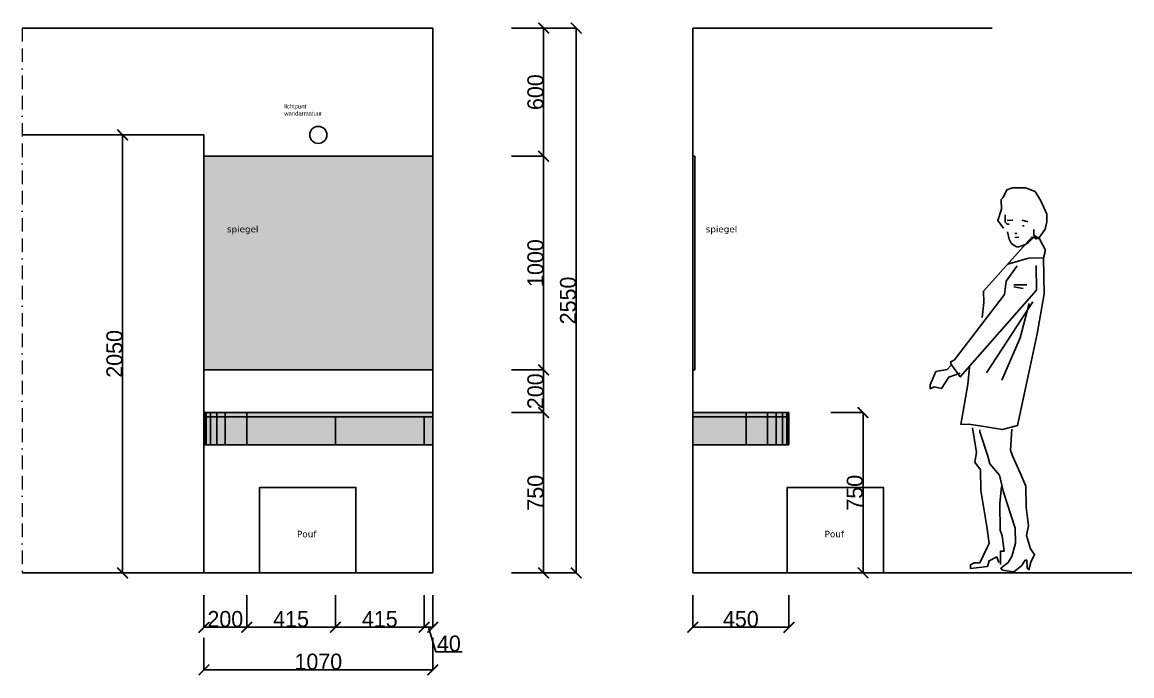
# Model space of a CAD drawing. Header units: millimetres. Extents: x -153917 to -31303, y -39726 to 31262.
# Drawn here: x -93567 to -88378, y -21203 to -18144 of the extents above; entities that cross this region are included whole.
import ezdxf

# ---------------------------------------------------------------- set-up
doc = ezdxf.new("R2010")
doc.units = ezdxf.units.MM
doc.header["$LTSCALE"] = 5
doc.linetypes.add('A', pattern=[0])
doc.linetypes.add('BORDER', pattern=[44.45, 12.7, -6.35, 12.7, -6.35, 0, -6.35])
for name, color, linetype in [('Bemating', 1, 'Continuous'), ('Meubel', 8, 'Continuous'), ('muren', 7, 'Continuous'), ('spiegel', 141, 'Continuous'), ('Tekst', 7, 'Continuous'), ('Verlichting', 1, 'Continuous')]:
    doc.layers.add(name, color=color, linetype=linetype)
doc.layers.add('H-HELP', color=6, linetype='Continuous', lineweight=5, plot=False)
doc.layers.add('parket', color=7, linetype='Continuous', true_color=0xe6d6b7)
doc.styles.add('Geneva', font='')
doc.styles.get('Geneva').set_extended_font_data('Geneva')
doc.dimstyles.new('ISO-25', dxfattribs={"dimtxt": 100, "dimasz": 25, "dimexe": 1.25, "dimexo": 0.625, "dimtad": 1, "dimtxsty": 'Standard', "dimblk": 'ARCHTICK', "dimcen": 2.5, "dimse1": 1, "dimse2": 1, "dimadec": 0, "dimazin": 0, "dimtfac": 1, "dimtmove": 0, "dimatfit": 3, "dimfxl": 1, "dimarcsym": 0})

# ---------------------------------------------------------------- blocks, each defined once
blk = doc.blocks.new('S_PWOMAN')
at = {"linetype": 'A'}
for points in [[(-48.8, 1609.2), (-75.7, 1644.4), (-58.9, 1698), (-59.5, 1742.5), (-50.8, 1751.5), (-33.6, 1787.3), (-7.3, 1796.6), (19.2, 1797), (54.5, 1797.5), (98.8, 1780.3), (125.9, 1736.3), (153.2, 1674.4), (153.7, 1638.8), (145.4, 1603.1), (119.4, 1567.1), (101.9, 1558), (92.9, 1575.6), (92.6, 1593.4), (92.5, 1602.3)], [(-40.8, 1671.6), (-40.3, 1636), (-31.4, 1627.2), (-22.6, 1627.4)], [(-31.6, 1645), (-5.2, 1645.4)], [(38.9, 1646), (65.5, 1637.5)], [(39.3, 1619.4), (48.1, 1619.5)], [(119.6, 1558.2), (84.1, 1566.6), (-141.7, 1314.3), (-141, 1260.9), (-148.9, 1189.7)], [(-30.9, 1591.7), (-21.6, 1556.2), (-12.5, 1538.5), (-3.6, 1529.8), (14.2, 1521.1), (23, 1521.3), (49.4, 1530.5), (66.9, 1539.7), (84.3, 1557.7), (93, 1566.7)], [(92.9, 1575.6), (119.6, 1558.2), (146.8, 1505.2), (138.4, 1469.5), (67.9, 1468.5), (-28.8, 1440.5)], [(4.5, 1583.3), (13.3, 1583.4)], [(4.7, 1565.5), (22.4, 1565.7)], [(-207.4, 957.6), (-215.1, 877.4), (-247.8, 690.2), (-212.5, 690.7), (-159.4, 682.5), (-53.4, 666.3), (17, 685), (66.7, 917), (108.1, 1113.3), (140.8, 1300.6), (138.4, 1469.5)], [(103.6, 1433.5), (105.2, 1317.8), (-250.9, 912.5), (-295.8, 974.1), (-295.9, 983), (-278.4, 992.1), (-44.5, 1297.9), (-36.5, 1360.3), (15.4, 1432.2)], [(-1, 1343), (60.8, 1343.9)], [(-0.9, 1334.1), (43.4, 1325.9)], [(88.3, 1264.2), (-127.6, 932)], [(70.8, 1255.1), (28.9, 1094.4), (-56.6, 897.5)], [(-295.7, 965.2), (-313.1, 947.2), (-365.9, 937.5), (-391.5, 874.9), (-391.2, 857.1), (-373.7, 866.3), (-338.3, 857.9), (-303.8, 911.7), (-251.1, 930.3)], [(-194.6, 673.1), (-175.4, 557.8), (-183.6, 513.2), (-156.6, 478), (-155.2, 380.2), (-126.4, 211.6), (-116.5, 131.7), (-125.1, 113.8), (-159.4, 42.2), (-185.8, 41.8), (-203.4, 32.7), (-203.1, 14.9), (-123.9, 24.9), (-115.4, 51.7), (-80.4, 70), (-71.2, 43.5)], [(-9.2, 666.9), (-16.7, 568.9), (-7.5, 542.4), (28.9, 462.9), (56.2, 401), (57.6, 303.2), (67.6, 214.4), (59.4, 169.8), (77.9, 107.8), (95.9, 81.4), (78.8, 45.6), (70.4, 9.9), (61.5, 18.7), (61, 54.2), (52.2, 54.1), (34.9, 27.2), (0, 0), (-53, 8.2), (-62, 16.9), (-27.1, 44.1), (-9.8, 71), (7, 133.5), (6, 204.6), (-49.3, 372.8), (-68, 452.6), (-112.9, 505.3), (-122.2, 540.8), (-159.1, 655.9), (-159.2, 664.8)], [(-62.2, 34.7), (-63.1, 96.9), (-45.4, 97.2), (-55.3, 168.2), (-64.4, 194.7), (-66.2, 319.2), (-58.5, 399.4)]]:
    blk.add_lwpolyline(points, dxfattribs=at)
blk = doc.blocks.new('_ArchTick')
at = {"color": 0, "linetype": 'ByBlock', "const_width": 0.15}
blk.add_lwpolyline([(-0.5, -0.5), (0.5, 0.5)], dxfattribs=at)
blk = doc.blocks.new('*D1063')
at = {"layer": 'Bemating', "color": 0, "lineweight": -2, "transparency": 16777216}
for p, q in [((-91125.8, -18171.3), (-90974.6, -18171.3)), ((-90975.8, -18171.3), (-90975.8, -20721.3)), ((-91125.8, -20721.3), (-90974.6, -20721.3))]:
    blk.add_line(p, q, dxfattribs=at)
at = {"layer": 'Defpoints', "color": 0, "transparency": 16777216}
for p in [(-91647.2, -18171.3), (-91647.2, -20721.3), (-90975.8, -20721.3)]:
    blk.add_point(p, dxfattribs=at)
at = {"layer": 'Bemating', "color": 0, "lineweight": -2, "transparency": 16777216, "xscale": 50, "yscale": 50, "zscale": 50}
for p, rotation in [((-90975.8, -18171.3), 90), ((-90975.8, -20721.3), 270)]:
    blk.add_blockref('_ArchTick', p, dxfattribs=dict(at, rotation=rotation))
at = {"layer": 'Bemating', "color": 0, "transparency": 16777216, "insert": (-91013.9, -19446.3), "char_height": 75, "attachment_point": 5, "rotation": 90, "style": 'Geneva'}
blk.add_mtext('2550', dxfattribs=at)
blk = doc.blocks.new('*D1064')
at = {"layer": 'Bemating', "color": 0, "lineweight": -2, "transparency": 16777216}
for p, q in [((-91278.4, -19971.3), (-91127.2, -19971.3)), ((-91128.4, -19971.3), (-91128.4, -20721.3)), ((-91278.4, -20721.3), (-91127.2, -20721.3))]:
    blk.add_line(p, q, dxfattribs=at)
at = {"layer": 'Defpoints', "color": 0, "transparency": 16777216}
for p in [(-91647.2, -19971.3), (-91647.2, -20721.3), (-91128.4, -20721.3)]:
    blk.add_point(p, dxfattribs=at)
at = {"layer": 'Bemating', "color": 0, "lineweight": -2, "transparency": 16777216, "xscale": 50, "yscale": 50, "zscale": 50}
for p, rotation in [((-91128.4, -19971.3), 90), ((-91128.4, -20721.3), 270)]:
    blk.add_blockref('_ArchTick', p, dxfattribs=dict(at, rotation=rotation))
at = {"layer": 'Bemating', "color": 0, "transparency": 16777216, "insert": (-91166.5, -20346.3), "char_height": 75, "attachment_point": 5, "rotation": 90, "style": 'Geneva'}
blk.add_mtext('750', dxfattribs=at)
blk = doc.blocks.new('*D1065')
at = {"layer": 'Bemating', "color": 0, "lineweight": -2, "transparency": 16777216}
for p, q in [((-91278.4, -19771.3), (-91127.2, -19771.3)), ((-91128.4, -19971.3), (-91128.4, -19771.3)), ((-91278.4, -19971.3), (-91127.2, -19971.3))]:
    blk.add_line(p, q, dxfattribs=at)
at = {"layer": 'Defpoints', "color": 0, "transparency": 16777216}
for p in [(-91647.2, -19771.3), (-91128.4, -19771.3), (-91647.2, -19971.3)]:
    blk.add_point(p, dxfattribs=at)
at = {"layer": 'Bemating', "color": 0, "lineweight": -2, "transparency": 16777216, "xscale": 50, "yscale": 50, "zscale": 50}
for p, rotation in [((-91128.4, -19771.3), 90), ((-91128.4, -19971.3), 270)]:
    blk.add_blockref('_ArchTick', p, dxfattribs=dict(at, rotation=rotation))
at = {"layer": 'Bemating', "color": 0, "transparency": 16777216, "insert": (-91166.5, -19871.3), "char_height": 75, "attachment_point": 5, "rotation": 90, "style": 'Geneva'}
blk.add_mtext('200', dxfattribs=at)
blk = doc.blocks.new('*D1066')
at = {"layer": 'Bemating', "color": 0, "lineweight": -2, "transparency": 16777216}
for p, q in [((-91278.4, -18771.3), (-91127.2, -18771.3)), ((-91128.4, -19771.3), (-91128.4, -18771.3)), ((-91278.4, -19771.3), (-91127.2, -19771.3))]:
    blk.add_line(p, q, dxfattribs=at)
at = {"layer": 'Defpoints', "color": 0, "transparency": 16777216}
for p in [(-91647.2, -18771.3), (-91128.4, -18771.3), (-91647.2, -19771.3)]:
    blk.add_point(p, dxfattribs=at)
at = {"layer": 'Bemating', "color": 0, "lineweight": -2, "transparency": 16777216, "xscale": 50, "yscale": 50, "zscale": 50}
for p, rotation in [((-91128.4, -18771.3), 90), ((-91128.4, -19771.3), 270)]:
    blk.add_blockref('_ArchTick', p, dxfattribs=dict(at, rotation=rotation))
at = {"layer": 'Bemating', "color": 0, "transparency": 16777216, "insert": (-91166.5, -19271.3), "char_height": 75, "attachment_point": 5, "rotation": 90, "style": 'Geneva'}
blk.add_mtext('1000', dxfattribs=at)
blk = doc.blocks.new('*D1067')
at = {"layer": 'Bemating', "color": 0, "lineweight": -2, "transparency": 16777216}
for p, q in [((-91278.4, -18171.3), (-91127.2, -18171.3)), ((-91128.4, -18771.3), (-91128.4, -18171.3)), ((-91278.4, -18771.3), (-91127.2, -18771.3))]:
    blk.add_line(p, q, dxfattribs=at)
at = {"layer": 'Defpoints', "color": 0, "transparency": 16777216}
for p in [(-91647.2, -18171.3), (-91128.4, -18171.3), (-91647.2, -18771.3)]:
    blk.add_point(p, dxfattribs=at)
at = {"layer": 'Bemating', "color": 0, "lineweight": -2, "transparency": 16777216, "xscale": 50, "yscale": 50, "zscale": 50}
for p, rotation in [((-91128.4, -18171.3), 90), ((-91128.4, -18771.3), 270)]:
    blk.add_blockref('_ArchTick', p, dxfattribs=dict(at, rotation=rotation))
at = {"layer": 'Bemating', "color": 0, "transparency": 16777216, "insert": (-91166.5, -18471.3), "char_height": 75, "attachment_point": 5, "rotation": 90, "style": 'Geneva'}
blk.add_mtext('600', dxfattribs=at)
blk = doc.blocks.new('*D1068')
at = {"layer": 'Bemating', "color": 0, "lineweight": -2, "transparency": 16777216}
for p, q in [((-92947.4, -18671.3), (-93098.6, -18671.3)), ((-93097.4, -18671.3), (-93097.4, -20721.3)), ((-92947.4, -20721.3), (-93098.6, -20721.3))]:
    blk.add_line(p, q, dxfattribs=at)
at = {"layer": 'Defpoints', "color": 0, "transparency": 16777216}
for p in [(-92717.2, -18671.3), (-93097.4, -20721.3), (-92717.2, -20721.3)]:
    blk.add_point(p, dxfattribs=at)
at = {"layer": 'Bemating', "color": 0, "lineweight": -2, "transparency": 16777216, "xscale": 50, "yscale": 50, "zscale": 50}
for p, rotation in [((-93097.4, -18671.3), 90), ((-93097.4, -20721.3), 270)]:
    blk.add_blockref('_ArchTick', p, dxfattribs=dict(at, rotation=rotation))
at = {"layer": 'Bemating', "color": 0, "transparency": 16777216, "insert": (-93135.5, -19696.3), "char_height": 75, "attachment_point": 5, "rotation": 90, "style": 'Geneva'}
blk.add_mtext('2050', dxfattribs=at)
blk = doc.blocks.new('*D1069')
at = {"layer": 'Bemating', "color": 0, "lineweight": -2, "transparency": 16777216}
for p, q in [((-92517.2, -20826.1), (-92517.2, -20977.3)), ((-92102.2, -20826.1), (-92102.2, -20977.3)), ((-92517.2, -20976.1), (-92102.2, -20976.1))]:
    blk.add_line(p, q, dxfattribs=at)
at = {"layer": 'Defpoints', "color": 0, "transparency": 16777216}
for p in [(-92517.2, -20601.9), (-92102.2, -20601.9), (-92102.2, -20976.1)]:
    blk.add_point(p, dxfattribs=at)
at = {"layer": 'Bemating', "color": 0, "lineweight": -2, "transparency": 16777216, "xscale": 50, "yscale": 50, "zscale": 50, "rotation": 180}
blk.add_blockref('_ArchTick', (-92517.2, -20976.1), dxfattribs=at)
at = {"layer": 'Bemating', "color": 0, "lineweight": -2, "transparency": 16777216, "xscale": 50, "yscale": 50, "zscale": 50}
blk.add_blockref('_ArchTick', (-92102.2, -20976.1), dxfattribs=at)
at = {"layer": 'Bemating', "color": 0, "transparency": 16777216, "insert": (-92309.7, -20937.9), "char_height": 75, "attachment_point": 5, "style": 'Geneva'}
blk.add_mtext('415', dxfattribs=at)
blk = doc.blocks.new('*D1070')
at = {"layer": 'Bemating', "color": 0, "lineweight": -2, "transparency": 16777216}
for p, q in [((-92102.2, -20826.1), (-92102.2, -20977.3)), ((-91687.2, -20826.1), (-91687.2, -20977.3)), ((-92102.2, -20976.1), (-91687.2, -20976.1))]:
    blk.add_line(p, q, dxfattribs=at)
at = {"layer": 'Defpoints', "color": 0, "transparency": 16777216}
for p in [(-92102.2, -20601.9), (-91687.2, -20601.9), (-91687.2, -20976.1)]:
    blk.add_point(p, dxfattribs=at)
at = {"layer": 'Bemating', "color": 0, "lineweight": -2, "transparency": 16777216, "xscale": 50, "yscale": 50, "zscale": 50, "rotation": 180}
blk.add_blockref('_ArchTick', (-92102.2, -20976.1), dxfattribs=at)
at = {"layer": 'Bemating', "color": 0, "lineweight": -2, "transparency": 16777216, "xscale": 50, "yscale": 50, "zscale": 50}
blk.add_blockref('_ArchTick', (-91687.2, -20976.1), dxfattribs=at)
at = {"layer": 'Bemating', "color": 0, "transparency": 16777216, "insert": (-91894.7, -20937.9), "char_height": 75, "attachment_point": 5, "style": 'Geneva'}
blk.add_mtext('415', dxfattribs=at)
blk = doc.blocks.new('*D1071')
at = {"layer": 'Bemating', "color": 0, "lineweight": -2, "transparency": 16777216}
for p, q in [((-91687.2, -20826.1), (-91687.2, -20977.3)), ((-91647.2, -20826.1), (-91647.2, -20977.3)), ((-91687.2, -20976.1), (-91647.2, -20976.1)), ((-91667.2, -20976.1), (-91632.8, -21090.8)), ((-91632.8, -21090.8), (-91510.1, -21090.8))]:
    blk.add_line(p, q, dxfattribs=at)
at = {"layer": 'Defpoints', "color": 0, "transparency": 16777216}
for p in [(-91687.2, -20601.9), (-91647.2, -20601.9), (-91647.2, -20976.1)]:
    blk.add_point(p, dxfattribs=at)
at = {"layer": 'Bemating', "color": 0, "lineweight": -2, "transparency": 16777216, "xscale": 50, "yscale": 50, "zscale": 50, "rotation": 180}
blk.add_blockref('_ArchTick', (-91687.2, -20976.1), dxfattribs=at)
at = {"layer": 'Bemating', "color": 0, "lineweight": -2, "transparency": 16777216, "xscale": 50, "yscale": 50, "zscale": 50}
blk.add_blockref('_ArchTick', (-91647.2, -20976.1), dxfattribs=at)
at = {"layer": 'Bemating', "color": 0, "transparency": 16777216, "insert": (-91571.5, -21052.6), "char_height": 75, "attachment_point": 5, "style": 'Geneva'}
blk.add_mtext('40', dxfattribs=at)
blk = doc.blocks.new('*D1072')
at = {"layer": 'Bemating', "color": 0, "lineweight": -2, "transparency": 16777216}
for p, q in [((-92717.2, -20826.1), (-92717.2, -20977.3)), ((-92517.2, -20826.1), (-92517.2, -20977.3)), ((-92517.2, -20976.1), (-92717.2, -20976.1))]:
    blk.add_line(p, q, dxfattribs=at)
at = {"layer": 'Defpoints', "color": 0, "transparency": 16777216}
for p in [(-92717.2, -20401.9), (-92517.2, -20601.9), (-92717.2, -20976.1)]:
    blk.add_point(p, dxfattribs=at)
at = {"layer": 'Bemating', "color": 0, "lineweight": -2, "transparency": 16777216, "xscale": 50, "yscale": 50, "zscale": 50, "rotation": 180}
blk.add_blockref('_ArchTick', (-92717.2, -20976.1), dxfattribs=at)
at = {"layer": 'Bemating', "color": 0, "lineweight": -2, "transparency": 16777216, "xscale": 50, "yscale": 50, "zscale": 50}
blk.add_blockref('_ArchTick', (-92517.2, -20976.1), dxfattribs=at)
at = {"layer": 'Bemating', "color": 0, "transparency": 16777216, "insert": (-92617.2, -20937.9), "char_height": 75, "attachment_point": 5, "style": 'Geneva'}
blk.add_mtext('200', dxfattribs=at)
blk = doc.blocks.new('*D1073')
at = {"layer": 'Bemating', "color": 0, "lineweight": -2, "transparency": 16777216}
for p, q in [((-92717.2, -21025.6), (-92717.2, -21176.9)), ((-91647.2, -21025.6), (-91647.2, -21176.9)), ((-92717.2, -21175.6), (-91647.2, -21175.6))]:
    blk.add_line(p, q, dxfattribs=at)
at = {"layer": 'Defpoints', "color": 0, "transparency": 16777216}
for p in [(-91647.2, -20151.9), (-92717.2, -20401.9), (-91647.2, -21175.6)]:
    blk.add_point(p, dxfattribs=at)
at = {"layer": 'Bemating', "color": 0, "lineweight": -2, "transparency": 16777216, "xscale": 50, "yscale": 50, "zscale": 50, "rotation": 180}
blk.add_blockref('_ArchTick', (-92717.2, -21175.6), dxfattribs=at)
at = {"layer": 'Bemating', "color": 0, "lineweight": -2, "transparency": 16777216, "xscale": 50, "yscale": 50, "zscale": 50}
blk.add_blockref('_ArchTick', (-91647.2, -21175.6), dxfattribs=at)
at = {"layer": 'Bemating', "color": 0, "transparency": 16777216, "insert": (-92182.2, -21137.5), "char_height": 75, "attachment_point": 5, "style": 'Geneva'}
blk.add_mtext('1070', dxfattribs=at)
blk = doc.blocks.new('*D1074')
at = {"layer": 'Bemating', "color": 0, "lineweight": -2, "transparency": 16777216}
for p, q in [((-90431.1, -20826.1), (-90431.1, -20977.3)), ((-89981.1, -20826.1), (-89981.1, -20977.3)), ((-90431.1, -20976.1), (-89981.1, -20976.1))]:
    blk.add_line(p, q, dxfattribs=at)
at = {"layer": 'Defpoints', "color": 0, "transparency": 16777216}
for p in [(-90431.1, -20121.3), (-89981.1, -20121.3), (-89981.1, -20976.1)]:
    blk.add_point(p, dxfattribs=at)
at = {"layer": 'Bemating', "color": 0, "lineweight": -2, "transparency": 16777216, "xscale": 50, "yscale": 50, "zscale": 50, "rotation": 180}
blk.add_blockref('_ArchTick', (-90431.1, -20976.1), dxfattribs=at)
at = {"layer": 'Bemating', "color": 0, "lineweight": -2, "transparency": 16777216, "xscale": 50, "yscale": 50, "zscale": 50}
blk.add_blockref('_ArchTick', (-89981.1, -20976.1), dxfattribs=at)
at = {"layer": 'Bemating', "color": 0, "transparency": 16777216, "insert": (-90206.1, -20937.9), "char_height": 75, "attachment_point": 5, "style": 'Geneva'}
blk.add_mtext('450', dxfattribs=at)
blk = doc.blocks.new('*D1075')
at = {"layer": 'Bemating', "color": 0, "lineweight": -2, "transparency": 16777216}
for p, q in [((-89784.7, -19971.3), (-89633.4, -19971.3)), ((-89634.7, -19971.3), (-89634.7, -20721.3)), ((-89784.7, -20721.3), (-89633.4, -20721.3))]:
    blk.add_line(p, q, dxfattribs=at)
at = {"layer": 'Defpoints', "color": 0, "transparency": 16777216}
for p in [(-89981.1, -19971.3), (-89989.2, -20721.3), (-89634.7, -20721.3)]:
    blk.add_point(p, dxfattribs=at)
at = {"layer": 'Bemating', "color": 0, "lineweight": -2, "transparency": 16777216, "xscale": 50, "yscale": 50, "zscale": 50}
for p, rotation in [((-89634.7, -19971.3), 90), ((-89634.7, -20721.3), 270)]:
    blk.add_blockref('_ArchTick', p, dxfattribs=dict(at, rotation=rotation))
at = {"layer": 'Bemating', "color": 0, "transparency": 16777216, "insert": (-89672.8, -20346.3), "char_height": 75, "attachment_point": 5, "rotation": 90, "style": 'Geneva'}
blk.add_mtext('750', dxfattribs=at)

msp = doc.modelspace()

# ---------------------------------------------------------------- hatches: boundary and pattern name
at = {"layer": 'Meubel', "transparency": 33554687}
h = msp.add_hatch(color=256, dxfattribs=at)
h.dxf.hatch_style = 1
h.set_gradient(color1=(240, 245, 245), color2=(203, 231, 235), tint=1, name='INVSPHERICAL')
h.paths.add_polyline_path([(-91647.227, -18771.349), (-92717.227, -18771.349), (-92717.227, -19771.349), (-91647.227, -19771.349)])
at = {"layer": 'parket', "transparency": 33554687}
h = msp.add_hatch(color=256, dxfattribs=at)
h.dxf.hatch_style = 1
h.paths.add_polyline_path([(-92707.227, -19991.349), (-92712.227, -19991.349), (-92712.227, -20121.349), (-92707.227, -20121.349)])
h.paths.add_polyline_path([(-92712.227, -19971.349), (-92717.227, -19971.349), (-92717.227, -19991.349), (-92712.227, -19991.349)])
h.paths.add_polyline_path([(-92712.227, -19991.349), (-92717.227, -19991.349), (-92717.227, -20121.349), (-92712.227, -20121.349)])
h.paths.add_polyline_path([(-92657.227, -19991.349), (-92687.227, -19991.349), (-92687.227, -20121.349), (-92657.227, -20121.349)])
h.paths.add_polyline_path([(-92687.227, -19971.349), (-92707.227, -19971.349), (-92707.227, -19991.349), (-92687.227, -19991.349)])
h.paths.add_polyline_path([(-92707.227, -19971.349), (-92712.227, -19971.349), (-92712.227, -19991.349), (-92707.227, -19991.349)])
h.paths.add_polyline_path([(-92687.227, -19991.349), (-92707.227, -19991.349), (-92707.227, -20121.349), (-92687.227, -20121.349)])
h.paths.add_polyline_path([(-92657.227, -19971.349), (-92687.227, -19971.349), (-92687.227, -19991.349), (-92657.227, -19991.349)])
h.paths.add_polyline_path([(-92617.227, -19971.349), (-92657.227, -19971.349), (-92657.227, -19991.349), (-92617.227, -19991.349)])
h.paths.add_polyline_path([(-92617.227, -19991.349), (-92657.227, -19991.349), (-92657.227, -20121.349), (-92617.227, -20121.349)])
h.paths.add_polyline_path([(-92517.227, -19991.349), (-92617.227, -19991.349), (-92617.227, -20121.349), (-92517.227, -20121.349)])
h.paths.add_polyline_path([(-92517.227, -19971.349), (-92617.227, -19971.349), (-92617.227, -19991.349), (-92517.227, -19991.349)])
h.paths.add_polyline_path([(-91647.227, -19971.349), (-92517.227, -19971.349), (-92517.227, -19991.349), (-91647.227, -19991.349)])
h.paths.add_polyline_path([(-92102.227, -19991.349), (-92517.227, -19991.349), (-92517.227, -20121.349), (-92102.227, -20121.349)])
h.paths.add_polyline_path([(-91687.227, -19991.349), (-92102.227, -19991.349), (-92102.227, -20121.349), (-91687.227, -20121.349)])
h.paths.add_polyline_path([(-91647.227, -19991.349), (-91687.227, -19991.349), (-91687.227, -20121.349), (-91647.227, -20121.349)])
h = msp.add_hatch(color=256, dxfattribs=at)
h.dxf.hatch_style = 1
h.paths.add_polyline_path([(-89981.107, -19971.349), (-90431.107, -19971.349), (-90431.107, -20121.349), (-89981.107, -20121.349)])

# ---------------------------------------------------------------- linework, layer by layer
at = {"layer": 'H-HELP', "linetype": 'BORDER'}
msp.add_line((-93567.227, -18171.349), (-93567.227, -20721.349), dxfattribs=at)
at = {"layer": 'Meubel'}
for p, q in [((-90431.107, -18771.349), (-90421.107, -18771.349)), ((-90421.107, -18771.349), (-90421.107, -19771.349)), ((-90421.107, -19771.349), (-90431.107, -19771.349)), ((-91647.227, -19971.349), (-92717.227, -19971.349)), ((-92717.227, -19971.349), (-92717.227, -20121.349)), ((-92712.227, -19971.349), (-92712.227, -20121.349)), ((-92707.227, -19971.349), (-92707.227, -20121.349)), ((-92687.227, -19971.349), (-92687.227, -20121.349)), ((-92657.227, -19971.349), (-92657.227, -20121.349)), ((-92617.227, -19971.349), (-92617.227, -20121.349)), ((-92517.227, -19971.349), (-92517.227, -20121.349)), ((-91647.227, -20721.349), (-91647.227, -19971.349)), ((-90431.107, -19971.349), (-89981.107, -19971.349)), ((-90181.107, -19971.349), (-90181.107, -20121.349)), ((-90081.107, -19971.349), (-90081.107, -20121.349)), ((-90041.107, -19971.349), (-90041.107, -20121.349)), ((-90011.107, -19971.349), (-90011.107, -20121.349)), ((-89991.107, -19971.349), (-89991.107, -20121.349)), ((-89986.107, -19971.349), (-89986.107, -20121.349)), ((-89981.107, -19971.349), (-89981.107, -20121.349)), ((-89981.107, -19971.349), (-89981.107, -20121.349)), ((-91647.227, -19991.349), (-92717.227, -19991.349)), ((-92102.227, -20121.349), (-92102.227, -19991.349)), ((-91647.227, -19991.349), (-91687.227, -19991.349)), ((-91687.227, -19991.349), (-91687.227, -20121.349)), ((-90431.107, -19991.349), (-89981.107, -19991.349)), ((-92717.227, -20121.349), (-91647.227, -20121.349)), ((-92517.227, -20121.349), (-91687.227, -20121.349)), ((-89981.107, -20121.349), (-90431.107, -20121.349))]:
    msp.add_line(p, q, dxfattribs=at)
for points in [[(-92456.742, -20721.349), (-92006.742, -20721.349), (-92006.742, -20321.349), (-92456.742, -20321.349)], [(-89989.235, -20721.349), (-89539.235, -20721.349), (-89539.235, -20321.349), (-89989.235, -20321.349)]]:
    msp.add_lwpolyline(points, close=True, dxfattribs=at)
at = {"layer": 'muren'}
for p, q in [((-93567.227, -18171.349), (-91647.227, -18171.349)), ((-91647.227, -18171.349), (-91647.227, -20721.349)), ((-90431.107, -18171.349), (-90431.107, -20721.349)), ((-90431.107, -18171.349), (-89031.107, -18171.349)), ((-92717.227, -18671.349), (-93567.227, -18671.349)), ((-92717.227, -20721.349), (-92717.227, -18671.349)), ((-91647.227, -20721.349), (-93567.227, -20721.349)), ((-90431.107, -20721.349), (-88377.504, -20721.349))]:
    msp.add_line(p, q, dxfattribs=at)
at = {"layer": 'spiegel'}
for p, q in [((-91647.227, -18771.349), (-92717.227, -18771.349)), ((-92717.227, -18771.349), (-92717.227, -19771.349)), ((-91647.227, -19771.349), (-91647.227, -18771.349)), ((-92717.227, -19771.349), (-91647.227, -19771.349))]:
    msp.add_line(p, q, dxfattribs=at)
at = {"layer": 'Verlichting'}
msp.add_circle((-92182.227, -18671.349), 40, dxfattribs=at)

# ---------------------------------------------------------------- block references
at = {"layer": 'Meubel'}
msp.add_blockref('S_PWOMAN', (-88928.744, -20716.349), dxfattribs=at)

# ---------------------------------------------------------------- texts
at = {"layer": 'spiegel', "char_height": 30, "attachment_point": 1}
for insert in [(-92609.446, -19097.539), (-90370.264, -19097.539)]:
    msp.add_mtext_dynamic_manual_height_columns('{\\fVerdana|b0|i0|c0|p34;spiegel}', width=513.71165, gutter_width=12.5, heights=[0], dxfattribs=dict(at, insert=insert))
at = {"layer": 'Tekst', "char_height": 30, "attachment_point": 1}
for insert in [(-92281.76, -20524.467), (-89814.254, -20524.467)]:
    msp.add_mtext_dynamic_manual_height_columns('{\\fVerdana|b0|i0|c0|p34;Pouf}', width=513.71165, gutter_width=12.5, heights=[0], dxfattribs=dict(at, insert=insert))
at = {"layer": 'Verlichting', "insert": (-92341.423, -18527.686), "char_height": 20, "width": 292.14835, "attachment_point": 1}
msp.add_mtext('lichtpunt\\Pwandarmatuur', dxfattribs=at)

# ---------------------------------------------------------------- dimensions: what is measured, and where the dimension line sits
at = {"layer": 'Bemating'}
for base, p1, p2, override, picture, middle in [((-90975.818, -20721.349), (-91647.227, -18171.349), (-91647.227, -20721.349), {"dimtxt": 75, "dimasz": 50, "dimtxsty": 'Geneva', "dimse1": 0, "dimse2": 0, "dimfxl": 150, "dimfxlon": 1}, '*D1063', (-91013.943, -19446.349)), ((-91128.407, -18171.349), (-91647.227, -18771.349), (-91647.227, -18171.349), {"dimtxt": 75, "dimasz": 50, "dimtxsty": 'Geneva', "dimse1": 0, "dimse2": 0, "dimtmove": 1, "dimfxl": 150, "dimfxlon": 1}, '*D1067', (-91166.532, -18471.349)), ((-93097.363, -20721.349), (-92717.227, -18671.349), (-92717.227, -20721.349), {"dimtxt": 75, "dimasz": 50, "dimtxsty": 'Geneva', "dimse1": 0, "dimse2": 0, "dimtmove": 1, "dimfxl": 150, "dimfxlon": 1}, '*D1068', (-93135.488, -19696.349)), ((-91128.407, -18771.349), (-91647.227, -19771.349), (-91647.227, -18771.349), {"dimtxt": 75, "dimasz": 50, "dimtxsty": 'Geneva', "dimse1": 0, "dimse2": 0, "dimtmove": 1, "dimfxl": 150, "dimfxlon": 1}, '*D1066', (-91166.532, -19271.349)), ((-91128.407, -19771.349), (-91647.227, -19971.349), (-91647.227, -19771.349), {"dimtxt": 75, "dimasz": 50, "dimtxsty": 'Geneva', "dimse1": 0, "dimse2": 0, "dimtmove": 1, "dimfxl": 150, "dimfxlon": 1}, '*D1065', (-91166.532, -19871.349)), ((-91128.407, -20721.349), (-91647.227, -19971.349), (-91647.227, -20721.349), {"dimtxt": 75, "dimasz": 50, "dimtxsty": 'Geneva', "dimse1": 0, "dimse2": 0, "dimfxl": 150, "dimfxlon": 1}, '*D1064', (-91166.532, -20346.349)), ((-89634.654, -20721.349), (-89981.107, -19971.349), (-89989.235, -20721.349), {"dimtxt": 75, "dimasz": 50, "dimtxsty": 'Geneva', "dimse1": 0, "dimse2": 0, "dimfxl": 150, "dimfxlon": 1}, '*D1075', (-89672.779, -20346.349))]:
    dim = msp.add_linear_dim(base=base, p1=p1, p2=p2, angle=90, dimstyle='ISO-25', override=override, dxfattribs=at)
    dim.commit()
    dim.dimension.update_dxf_attribs({"geometry": picture, "text_midpoint": middle})
for base, p1, p2, override, picture, middle in [((-89981.107, -20976.074), (-90431.107, -20121.349), (-89981.107, -20121.349), {"dimtxt": 75, "dimasz": 50, "dimtxsty": 'Geneva', "dimse1": 0, "dimse2": 0, "dimfxl": 150, "dimfxlon": 1}, '*D1074', (-90206.107, -20937.949)), ((-91647.227, -21175.633), (-92717.227, -20401.941), (-91647.227, -20151.941), {"dimtxt": 75, "dimasz": 50, "dimtxsty": 'Geneva', "dimse1": 0, "dimse2": 0, "dimfxl": 150, "dimfxlon": 1}, '*D1073', (-92182.227, -21137.508)), ((-92717.227, -20976.074), (-92517.227, -20601.941), (-92717.227, -20401.941), {"dimtxt": 75, "dimasz": 50, "dimtxsty": 'Geneva', "dimse1": 0, "dimse2": 0, "dimtmove": 1, "dimfxl": 150, "dimfxlon": 1}, '*D1072', (-92617.227, -20937.949)), ((-92102.227, -20976.074), (-92517.227, -20601.941), (-92102.227, -20601.941), {"dimtxt": 75, "dimasz": 50, "dimtxsty": 'Geneva', "dimse1": 0, "dimse2": 0, "dimfxl": 150, "dimfxlon": 1}, '*D1069', (-92309.727, -20937.949)), ((-91687.227, -20976.074), (-92102.227, -20601.941), (-91687.227, -20601.941), {"dimtxt": 75, "dimasz": 50, "dimtxsty": 'Geneva', "dimse1": 0, "dimse2": 0, "dimtmove": 1, "dimfxl": 150, "dimfxlon": 1}, '*D1070', (-91894.727, -20937.949)), ((-91647.227, -20976.074), (-91687.227, -20601.941), (-91647.227, -20601.941), {"dimtxt": 75, "dimasz": 50, "dimtxsty": 'Geneva', "dimse1": 0, "dimse2": 0, "dimtmove": 1, "dimfxl": 150, "dimfxlon": 1}, '*D1071', (-91632.196, -21052.636))]:
    dim = msp.add_linear_dim(base=base, p1=p1, p2=p2, dimstyle='ISO-25', override=override, dxfattribs=at)
    dim.commit()
    dim.dimension.update_dxf_attribs({"geometry": picture, "text_midpoint": middle})

doc.saveas('drawing.dxf')
